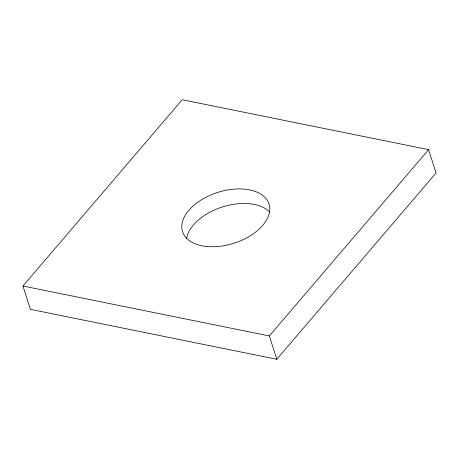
<?xml version="1.0" encoding="UTF-8"?>
<svg xmlns="http://www.w3.org/2000/svg" width="459" height="459" viewBox="0 0 459 459"><rect width="100%" height="100%" fill="white"/><g stroke="black" fill="none" stroke-linecap="round" stroke-linejoin="round"><path stroke-width="0.69" d="M22.95 286.026L182.206 99.729L428.603 149.651L436.05 172.974L276.794 359.271L30.397 309.349L22.95 286.026L269.353 335.942L276.794 359.271M269.353 335.942L428.603 149.651M186.652 238.428A45.401 26.685 -17.7 0 1 222.414 206.963A45.401 26.685 -17.7 0 1 269.691 212.052M206.263 246.449A45.401 26.685 -17.7 0 0 269.697 207.21A45.401 26.685 -17.7 0 0 201.375 199.849A45.401 26.685 -17.7 0 0 206.263 246.449"/></g></svg>
